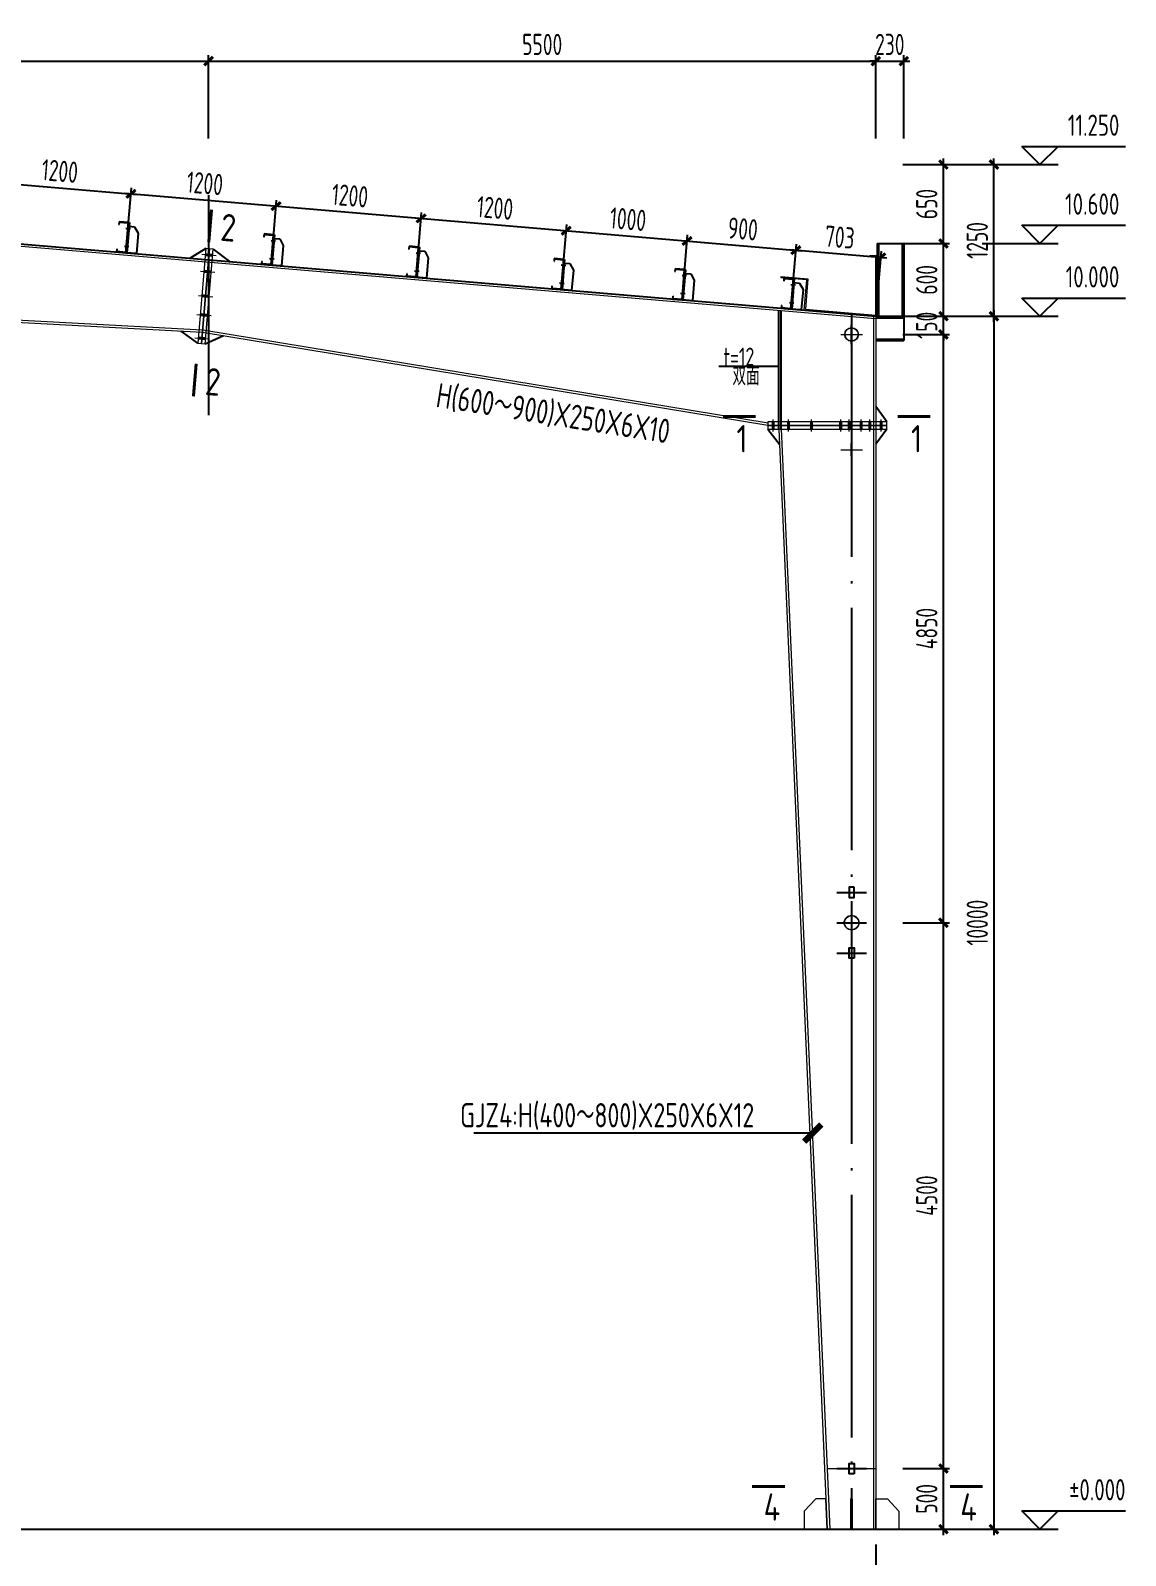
# Model space of a CAD drawing. Extents: x -3102990 to -851544, y -5293060 to -2540151.
# Drawn here: x -986322 to -968271, y -2659040 to -2633894 of the extents above; entities that cross this region are included whole.
import ezdxf
from ezdxf.enums import TextEntityAlignment as Align

# ---------------------------------------------------------------- set-up
doc = ezdxf.new("R2010")
doc.units = 0
doc.header["$LTSCALE"] = 1000
doc.header["$PDMODE"] = 1
doc.linetypes.add('DOTE', pattern=[2.4200000000000004, 2, -0.2, 0.02, -0.2])
doc.layers.get('0').update_dxf_attribs({"linetype": 'CONTINUOUS'})
doc.layers.get('Defpoints').update_dxf_attribs({"linetype": 'CONTINUOUS'})
for name, color, linetype in [('10', 7, 'CONTINUOUS'), ('AXIS', 253, 'DOTE'), ('BEAM_CON', 4, 'CONTINUOUS'), ('COLU', 7, 'CONTINUOUS'), ('DIM', 3, 'CONTINUOUS'), ('NUM', 7, 'CONTINUOUS'), ('REIN', 1, 'CONTINUOUS'), ('TEXT', 7, 'CONTINUOUS'), ('THIN', 7, 'CONTINUOUS'), ('柱子', 3, 'CONTINUOUS'), ('檩托', 151, 'CONTINUOUS')]:
    doc.layers.add(name, color=color, linetype=linetype)
doc.styles.add('SJQYTEXTSTYLE', font='GBXWXT.shx', dxfattribs={"bigfont": 'GBHZFS.shx'})
doc.styles.add('TSSD_Dimension', font='tssdeng.shx', dxfattribs={"width": 0.7, "bigfont": 'Hztxt.shx'})
doc.styles.add('TSSD_Label', font='tssdeng.shx', dxfattribs={"width": 0.75, "bigfont": 'hztxt.shx'})
doc.styles.add('TSSD_Norm', font='Tssdeng.shx', dxfattribs={"width": 0.75, "bigfont": 'hztxt.shx'})
doc.styles.add('TSSD_Rein', font='Tssdeng.shx', dxfattribs={"width": 0.75, "bigfont": 'hztxt.shx'})
doc.dimstyles.new('SJQY_30_100', dxfattribs={"dimtxt": 350, "dimasz": 100, "dimexe": 250, "dimexo": 250, "dimgap": 100, "dimtad": 1, "dimdec": 0, "dimlfac": 0.3, "dimzin": 0, "dimdsep": 46, "dimtxsty": 'SJQYTEXTSTYLE', "dimblk": 'ARCHTICK', "dimcen": 0, "dimclrd": 256, "dimclre": 256, "dimclrt": 256, "dimadec": 0, "dimazin": 0, "dimtfac": 1, "dimtdec": 0, "dimtix": 1, "dimtmove": 2, "dimatfit": 1, "dimldrblk": 'ARCHTICK', "dimfxl": 1, "dimtvp": 1, "dimtolj": 1, "dimtzin": 0, "dimlwd": -1, "dimlwe": -1, "dimarcsym": 0})
doc.dimstyles.new('TSSD_50_100', dxfattribs={"dimtxt": 350, "dimasz": 100, "dimexe": 100, "dimexo": 250, "dimgap": 100, "dimtad": 1, "dimdec": 0, "dimlfac": 0.5, "dimzin": 0, "dimdsep": 46, "dimtxsty": 'TSSD_Dimension', "dimblk": 'ARCHTICK', "dimcen": 0, "dimdle": 100, "dimclrt": 7, "dimadec": 0, "dimazin": 0, "dimtfac": 1, "dimtdec": 0, "dimtix": 1, "dimtmove": 2, "dimatfit": 3, "dimfxl": 1, "dimtolj": 1, "dimtzin": 0, "dimarcsym": 0})

# ---------------------------------------------------------------- blocks, each defined once
blk = doc.blocks.new('_ArchTick')
at = {"color": 0, "const_width": 0.5}
blk.add_lwpolyline([(-0.7071067811866669, -0.7071067811866669), (0.7071067811866669, 0.7071067811866669)], dxfattribs=at)
blk = doc.blocks.new('*D776')
at = {"layer": 'Defpoints', "color": 0, "ltscale": 1.5}
for p in [(-1031386.407320122, -2658605.712315372), (-972386.407320122, -2658605.712315371), (-972386.407320122, -2660576.487612515)]:
    blk.add_point(p, dxfattribs=at)
at = {"layer": 'DIM', "color": 0, "lineweight": -2, "ltscale": 1.5}
for p, q in [((-1031386.407320122, -2658855.712315372), (-1031386.407320122, -2660676.487612515)), ((-972386.407320122, -2658855.712315371), (-972386.407320122, -2660676.487612515)), ((-1031486.407320122, -2660576.487612515), (-972286.407320122, -2660576.487612515))]:
    blk.add_line(p, q, dxfattribs=at)
at = {"layer": 'DIM', "color": 0, "lineweight": -2, "ltscale": 1.5, "xscale": 100, "yscale": 100, "zscale": 100, "rotation": 180}
blk.add_blockref('_ArchTick', (-1031386.407320122, -2660576.487612515), dxfattribs=at)
at = {"layer": 'DIM', "color": 0, "lineweight": -2, "ltscale": 1.5, "xscale": 100, "yscale": 100, "zscale": 100}
blk.add_blockref('_ArchTick', (-972386.407320122, -2660576.487612515), dxfattribs=at)
at = {"layer": 'DIM', "color": 7, "ltscale": 1.5, "insert": (-1001886.407320122, -2660301.487612515), "char_height": 350, "attachment_point": 5, "style": 'TSSD_Dimension'}
blk.add_mtext('\\A1;29500', dxfattribs=at)
blk = doc.blocks.new('*D800')
at = {"layer": 'Defpoints', "color": 0, "ltscale": 1.5}
for p in [(-972193.9880869726, -2657605.711132056), (-971272.1416836819, -2657605.711132056), (-972193.9880869726, -2658605.712315371)]:
    blk.add_point(p, dxfattribs=at)
at = {"layer": 'DIM', "color": 0, "lineweight": -2, "ltscale": 1.5}
for p, q in [((-971943.9880869726, -2657605.711132056), (-971172.1416836819, -2657605.711132056)), ((-971272.1416836819, -2658705.712315371), (-971272.1416836819, -2657505.711132056)), ((-971943.9880869726, -2658605.712315371), (-971172.1416836819, -2658605.712315371))]:
    blk.add_line(p, q, dxfattribs=at)
at = {"layer": 'DIM', "color": 0, "lineweight": -2, "ltscale": 1.5, "xscale": 100, "yscale": 100, "zscale": 100}
for p, rotation in [((-971272.1416836819, -2657605.711132056), 90), ((-971272.1416836819, -2658605.712315371), 270)]:
    blk.add_blockref('_ArchTick', p, dxfattribs=dict(at, rotation=rotation))
at = {"layer": 'DIM', "color": 7, "ltscale": 1.5, "insert": (-971547.1416836814, -2658105.711723713), "char_height": 350, "attachment_point": 5, "rotation": 90, "style": 'TSSD_Dimension'}
blk.add_mtext('\\A1;500', dxfattribs=at)
blk = doc.blocks.new('*D801')
at = {"layer": 'Defpoints', "color": 0, "ltscale": 1.5}
for p in [(-971733.9880845959, -2638605.795857393), (-971733.9880845959, -2658605.712315371), (-970440.0089149671, -2658605.712315371)]:
    blk.add_point(p, dxfattribs=at)
at = {"layer": 'DIM', "color": 0, "lineweight": -2, "ltscale": 1.5}
for p, q in [((-970440.0089149671, -2638505.795857393), (-970440.0089149671, -2658705.712315371)), ((-971483.9880845959, -2638605.795857393), (-970340.0089149671, -2638605.795857393)), ((-971483.9880845959, -2658605.712315371), (-970340.0089149671, -2658605.712315371))]:
    blk.add_line(p, q, dxfattribs=at)
at = {"layer": 'DIM', "color": 0, "lineweight": -2, "ltscale": 1.5, "xscale": 100, "yscale": 100, "zscale": 100}
for p, rotation in [((-970440.0089149671, -2638605.795857393), 90), ((-970440.0089149671, -2658605.712315371), 270)]:
    blk.add_blockref('_ArchTick', p, dxfattribs=dict(at, rotation=rotation))
at = {"layer": 'DIM', "color": 7, "ltscale": 1.5, "insert": (-970715.0089149666, -2648605.754086382), "char_height": 350, "attachment_point": 5, "rotation": 90, "style": 'TSSD_Dimension'}
blk.add_mtext('\\A1;10000', dxfattribs=at)
blk = doc.blocks.new('A$C28752233')
at = {"layer": '檩托'}
for p, q in [((-151.4193893836346, 22.72065077070147), (-218.6906250243774, -78.09234981797636)), ((-59.53504422144033, 22.72065084520727), (-151.4193893836346, 22.72065077070147)), ((-59.53504426591098, 83.31289750477299), (-59.53504422144033, 22.72065084520727)), ((-46.05664426169824, 83.31289751455188), (-59.53504426591098, 83.31289750477299)), ((-59.53504422144033, 22.72065084520727), (-59.53504391090246, -416.6870925971307)), ((-46.05664426169824, 83.31289751455188), (111.1913557880325, 83.31289762351662)), ((-46.05664390651509, -416.6870925882831), (-46.05664426169824, 83.31289751455188)), ((-46.05664390651509, -416.6870925882831), (-46.05664426169824, 83.31289751455188)), ((-40.4406442559557, 77.69689751788974), (-40.44064390909625, -411.0710925851017)), ((105.5753557906719, 77.69689762126654), (-40.4406442559557, 77.69689751788974)), ((105.5753558196011, 38.38489762227982), (105.5753557906719, 77.69689762126654)), ((111.1913558212109, 38.38489762600511), (105.5753558196011, 38.38489762227982)), ((111.1913557880325, 83.31289762351662), (111.1913558212109, 38.38489762600511)), ((-218.6906250243774, -78.09234981797636), (-218.6906247877632, -416.6870927182026)), ((-86.64684145030333, -17.77510250872001), (-11.9897228529444, -17.77510245610029)), ((-218.6906247877632, -416.6870927182026), (-46.05664390651509, -416.6870925882831)), ((-86.64684124349151, -315.5990926218219), (-11.98972264642362, -315.5990925696678)), ((111.1913561429828, -416.6870924793184), (-46.05664390651509, -416.6870925882831)), ((-40.44064390909625, -411.0710925851017), (105.5753561372403, -411.0710924826562)), ((105.5753561082529, -371.7590924846008), (111.1913561098627, -371.7590924808756)), ((105.5753561372403, -411.0710924826562), (105.5753561082529, -371.7590924846008)), ((111.1913561098627, -371.7590924808756), (111.1913561429828, -416.6870924793184))]:
    blk.add_line(p, q, dxfattribs=at)
at = {"layer": '檩托', "const_width": 19.99999999938275, "elevation": 792.9999999755224}
blk.add_lwpolyline([(-59.53504419163801, -17.77510248916224), (-40.44064418581547, -17.77510247565806)], dxfattribs=at)
at = {"layer": '檩托', "const_width": 19.99999999938275}
blk.add_lwpolyline([(-59.5350439849426, -315.5990926031955), (-40.44064397941111, -315.5990925906226)], dxfattribs=at)
blk = doc.blocks.new('*D808')
at = {"layer": 'Defpoints', "color": 0, "ltscale": 1.5}
for p in [(-984665.5479488858, -2636587.081142559), (-987139.2684070833, -2637355.469850372), (-984747.8404988822, -2637558.133232423)]:
    blk.add_point(p, dxfattribs=at)
at = {"layer": 'DIM', "color": 0, "lineweight": -2, "ltscale": 1.5}
for p, q in [((-987156.6186875749, -2636375.973452819), (-984565.9051183963, -2636595.525450228)), ((-987118.1576379098, -2637106.362774148), (-987048.5315494158, -2636284.774929998)), ((-984726.7297297087, -2637309.026156199), (-984657.1036412164, -2636487.438312069))]:
    blk.add_line(p, q, dxfattribs=at)
at = {"layer": 'DIM', "color": 0, "lineweight": -2, "ltscale": 1.5, "xscale": 100, "yscale": 100, "zscale": 100}
for p, rotation in [((-987056.9758570852, -2636384.417760488), 175.1559996244528), ((-984665.5479488858, -2636587.081142559), 355.1559996244528)]:
    blk.add_blockref('_ArchTick', p, dxfattribs=dict(at, rotation=rotation))
at = {"layer": 'DIM', "color": 7, "ltscale": 1.5, "insert": (-985838.0400568945, -2636211.731667676), "char_height": 350, "attachment_point": 5, "rotation": 355.15599962445276, "style": 'TSSD_Dimension'}
blk.add_mtext('\\A1;1200', dxfattribs=at)
blk = doc.blocks.new('*D809')
at = {"layer": 'Defpoints', "color": 0, "ltscale": 1.5}
for p in [(-982274.120003768, -2636789.744527738), (-984747.8404988822, -2637558.133232423), (-982356.4125537644, -2637760.796617602)]:
    blk.add_point(p, dxfattribs=at)
at = {"layer": 'DIM', "color": 0, "lineweight": -2, "ltscale": 1.5}
for p, q in [((-984726.7297297087, -2637309.026156199), (-984657.1036412147, -2636487.438312049)), ((-984765.1907793737, -2636578.63683487), (-982174.4771732783, -2636798.188835408)), ((-982335.3017845908, -2637511.689541378), (-982265.6756960985, -2636690.101697248))]:
    blk.add_line(p, q, dxfattribs=at)
at = {"layer": 'DIM', "color": 0, "lineweight": -2, "ltscale": 1.5, "xscale": 100, "yscale": 100, "zscale": 100}
for p, rotation in [((-984665.5479488841, -2636587.081142539), 175.1559996244528), ((-982274.120003768, -2636789.744527738), 355.1559996244528)]:
    blk.add_blockref('_ArchTick', p, dxfattribs=dict(at, rotation=rotation))
at = {"layer": 'DIM', "color": 7, "ltscale": 1.5, "insert": (-983446.6121302352, -2636414.395051292), "char_height": 350, "attachment_point": 5, "rotation": 355.15599962445276, "style": 'TSSD_Dimension'}
blk.add_mtext('\\A1;1200', dxfattribs=at)
blk = doc.blocks.new('*D810')
at = {"layer": 'Defpoints', "color": 0, "ltscale": 1.5}
for p in [(-979882.692061547, -2636992.407912672), (-982356.4125537644, -2637760.796617602), (-979964.9846115434, -2637963.460002535)]:
    blk.add_point(p, dxfattribs=at)
at = {"layer": 'DIM', "color": 0, "lineweight": -2, "ltscale": 1.5}
for p, q in [((-982373.7628342559, -2636781.300220049), (-979783.0492310573, -2637000.852220341)), ((-982335.3017845908, -2637511.689541378), (-982265.6756960968, -2636690.101697228)), ((-979943.8738423698, -2637714.352926312), (-979874.2477538775, -2636892.765082182))]:
    blk.add_line(p, q, dxfattribs=at)
at = {"layer": 'DIM', "color": 0, "lineweight": -2, "ltscale": 1.5, "xscale": 100, "yscale": 100, "zscale": 100}
for p, rotation in [((-982274.1200037663, -2636789.744527718), 175.1559996244528), ((-979882.692061547, -2636992.407912672), 355.1559996244528)]:
    blk.add_blockref('_ArchTick', p, dxfattribs=dict(at, rotation=rotation))
at = {"layer": 'DIM', "color": 7, "ltscale": 1.5, "insert": (-981055.1841865658, -2636617.058436348), "char_height": 350, "attachment_point": 5, "rotation": 355.15599962445276, "style": 'TSSD_Dimension'}
blk.add_mtext('\\A1;1200', dxfattribs=at)
blk = doc.blocks.new('*D811')
at = {"layer": 'Defpoints', "color": 0, "ltscale": 1.5}
for p in [(-977491.2641533454, -2637195.071294718), (-979964.9846115429, -2637963.460002532), (-977573.5567033419, -2638166.123384583)]:
    blk.add_point(p, dxfattribs=at)
at = {"layer": 'DIM', "color": 0, "lineweight": -2, "ltscale": 1.5}
for p, q in [((-979982.3348920343, -2636983.963604979), (-977391.6213228557, -2637203.515602388)), ((-979943.8738423693, -2637714.352926308), (-979874.2477538753, -2636892.765082159)), ((-977552.4459341683, -2637917.016308359), (-977482.819845676, -2637095.428464229))]:
    blk.add_line(p, q, dxfattribs=at)
at = {"layer": 'DIM', "color": 0, "lineweight": -2, "ltscale": 1.5, "xscale": 100, "yscale": 100, "zscale": 100}
for p, rotation in [((-979882.6920615447, -2636992.407912648), 175.1559996244528), ((-977491.2641533454, -2637195.071294718), 355.1559996244528)]:
    blk.add_blockref('_ArchTick', p, dxfattribs=dict(at, rotation=rotation))
at = {"layer": 'DIM', "color": 7, "ltscale": 1.5, "insert": (-978663.7562613542, -2636819.721819837), "char_height": 350, "attachment_point": 5, "rotation": 355.15599962445276, "style": 'TSSD_Dimension'}
blk.add_mtext('\\A1;1200', dxfattribs=at)
blk = doc.blocks.new('*D812')
at = {"layer": 'Defpoints', "color": 0, "ltscale": 1.5}
for p in [(-983386.4073201222, -2634398.650679577), (-1001886.407320122, -2635925.712315371), (-983386.4073201222, -2635925.712315371)]:
    blk.add_point(p, dxfattribs=at)
at = {"layer": 'DIM', "color": 0, "lineweight": -2, "ltscale": 1.5}
for p, q in [((-1001986.407320122, -2634398.650679577), (-983286.4073201222, -2634398.650679577)), ((-1001886.407320122, -2635675.712315371), (-1001886.407320122, -2634298.650679577)), ((-983386.4073201222, -2635675.712315371), (-983386.4073201222, -2634298.650679577))]:
    blk.add_line(p, q, dxfattribs=at)
at = {"layer": 'DIM', "color": 0, "lineweight": -2, "ltscale": 1.5, "xscale": 100, "yscale": 100, "zscale": 100, "rotation": 180}
blk.add_blockref('_ArchTick', (-1001886.407320122, -2634398.650679577), dxfattribs=at)
at = {"layer": 'DIM', "color": 0, "lineweight": -2, "ltscale": 1.5, "xscale": 100, "yscale": 100, "zscale": 100}
blk.add_blockref('_ArchTick', (-983386.4073201222, -2634398.650679577), dxfattribs=at)
at = {"layer": 'DIM', "color": 7, "ltscale": 1.5, "insert": (-992636.4073201222, -2634123.650679577), "char_height": 350, "attachment_point": 5, "style": 'TSSD_Dimension'}
blk.add_mtext('\\A1;9250', dxfattribs=at)
blk = doc.blocks.new('*D813')
at = {"layer": 'Defpoints', "color": 0, "ltscale": 1.5}
for p in [(-972386.4073172631, -2634398.650679577), (-983386.4073201222, -2635925.712315371), (-972386.4073172631, -2635925.712315371)]:
    blk.add_point(p, dxfattribs=at)
at = {"layer": 'DIM', "color": 0, "lineweight": -2, "ltscale": 1.5}
for p, q in [((-983486.4073201222, -2634398.650679577), (-972286.4073172631, -2634398.650679577)), ((-983386.4073201222, -2635675.712315371), (-983386.4073201222, -2634298.650679577)), ((-972386.4073172631, -2635675.712315371), (-972386.4073172631, -2634298.650679577))]:
    blk.add_line(p, q, dxfattribs=at)
at = {"layer": 'DIM', "color": 0, "lineweight": -2, "ltscale": 1.5, "xscale": 100, "yscale": 100, "zscale": 100, "rotation": 180}
blk.add_blockref('_ArchTick', (-983386.4073201222, -2634398.650679577), dxfattribs=at)
at = {"layer": 'DIM', "color": 0, "lineweight": -2, "ltscale": 1.5, "xscale": 100, "yscale": 100, "zscale": 100}
blk.add_blockref('_ArchTick', (-972386.4073172631, -2634398.650679577), dxfattribs=at)
at = {"layer": 'DIM', "color": 7, "ltscale": 1.5, "insert": (-977886.4073186927, -2634123.650679577), "char_height": 350, "attachment_point": 5, "style": 'TSSD_Dimension'}
blk.add_mtext('\\A1;5500', dxfattribs=at)
blk = doc.blocks.new('*D814')
at = {"layer": 'Defpoints', "color": 0, "ltscale": 1.5}
for p in [(-971926.4073172626, -2634398.650679577), (-972386.4073172631, -2635925.712315371), (-971926.4073172626, -2635925.712315371)]:
    blk.add_point(p, dxfattribs=at)
at = {"layer": 'DIM', "color": 0, "lineweight": -2, "ltscale": 1.5}
for p, q in [((-972386.4073172631, -2634398.650679577), (-972486.4073172631, -2634398.650679577)), ((-972386.4073172631, -2635675.712315371), (-972386.4073172631, -2634298.650679577)), ((-972386.4073172631, -2634398.650679577), (-971926.4073172626, -2634398.650679577)), ((-971926.4073172626, -2635675.712315371), (-971926.4073172626, -2634298.650679577)), ((-971926.4073172626, -2634398.650679577), (-971826.4073172626, -2634398.650679577))]:
    blk.add_line(p, q, dxfattribs=at)
at = {"layer": 'DIM', "color": 0, "lineweight": -2, "ltscale": 1.5, "xscale": 100, "yscale": 100, "zscale": 100}
blk.add_blockref('_ArchTick', (-972386.4073172631, -2634398.650679577), dxfattribs=at)
at = {"layer": 'DIM', "color": 0, "lineweight": -2, "ltscale": 1.5, "xscale": 100, "yscale": 100, "zscale": 100, "rotation": 180}
blk.add_blockref('_ArchTick', (-971926.4073172626, -2634398.650679577), dxfattribs=at)
at = {"layer": 'DIM', "color": 7, "ltscale": 1.5, "insert": (-972156.4073172628, -2634123.650679577), "char_height": 350, "attachment_point": 5, "style": 'TSSD_Dimension'}
blk.add_mtext('\\A1;230', dxfattribs=at)
blk = doc.blocks.new('*D815')
at = {"layer": 'Defpoints', "color": 0, "ltscale": 1.5}
for p in [(-975498.4075435589, -2637363.957448085), (-977573.563759976, -2638166.206934328), (-975580.7071738647, -2638335.093085694)]:
    blk.add_point(p, dxfattribs=at)
at = {"layer": 'DIM', "color": 0, "lineweight": -2, "ltscale": 1.5}
for p, q in [((-977590.9069601599, -2637186.626989051), (-975398.7647130692, -2637372.401755753)), ((-977552.4529908043, -2637917.099858104), (-977482.8198220015, -2637095.42846623)), ((-975559.5964046932, -2638085.98600947), (-975489.9632358903, -2637264.314617595))]:
    blk.add_line(p, q, dxfattribs=at)
at = {"layer": 'DIM', "color": 0, "lineweight": -2, "ltscale": 1.5, "xscale": 100, "yscale": 100, "zscale": 100}
for p, rotation in [((-977491.2641296701, -2637195.071296719), 175.1559996249161), ((-975498.4075435589, -2637363.957448085), 355.1559996249162)]:
    blk.add_blockref('_ArchTick', p, dxfattribs=dict(at, rotation=rotation))
at = {"layer": 'DIM', "color": 7, "ltscale": 1.5, "insert": (-976471.6139905257, -2637005.496588556), "char_height": 350, "attachment_point": 5, "rotation": 355.15599962491615, "style": 'TSSD_Dimension'}
blk.add_mtext('\\A1;1000', dxfattribs=at)
blk = doc.blocks.new('*D816')
at = {"layer": 'Defpoints', "color": 0, "ltscale": 1.5}
for p in [(-973704.8365947367, -2637515.954986124), (-975580.7071738648, -2638335.093085694), (-973787.1362250502, -2638487.090623729)]:
    blk.add_point(p, dxfattribs=at)
at = {"layer": 'DIM', "color": 0, "lineweight": -2, "ltscale": 1.5}
for p, q in [((-975559.5964046912, -2638085.98600947), (-975489.9632358806, -2637264.314617584)), ((-975598.0503740397, -2637355.513140405), (-973605.1937642471, -2637524.399293793)), ((-973766.0254558766, -2638237.983547505), (-973696.3922870673, -2637416.312155634))]:
    blk.add_line(p, q, dxfattribs=at)
at = {"layer": 'DIM', "color": 0, "lineweight": -2, "ltscale": 1.5, "xscale": 100, "yscale": 100, "zscale": 100}
for p, rotation in [((-975498.40754355, -2637363.957448074), 175.1559996244528), ((-973704.8365947367, -2637515.954986124), 355.1559996244528)]:
    blk.add_blockref('_ArchTick', p, dxfattribs=dict(at, rotation=rotation))
at = {"layer": 'DIM', "color": 7, "ltscale": 1.5, "insert": (-974578.4002230525, -2637165.938433253), "char_height": 350, "attachment_point": 5, "rotation": 355.15599962445276, "style": 'TSSD_Dimension'}
blk.add_mtext('\\A1;900', dxfattribs=at)
blk = doc.blocks.new('*D817')
at = {"layer": 'Defpoints', "color": 0, "ltscale": 1.5}
for p in [(-972304.1148375026, -2637634.66021979), (-973787.1362250502, -2638487.090623729), (-972386.4144678158, -2638605.795857393)]:
    blk.add_point(p, dxfattribs=at)
at = {"layer": 'DIM', "color": 0, "lineweight": -2, "ltscale": 1.5}
for p, q in [((-973804.4794252256, -2637507.510678445), (-972204.4720070129, -2637643.10452746)), ((-973766.0254558766, -2638237.983547505), (-973696.3922870664, -2637416.312155626)), ((-972365.3036986423, -2638356.688781169), (-972295.6705298331, -2637535.017389301))]:
    blk.add_line(p, q, dxfattribs=at)
at = {"layer": 'DIM', "color": 0, "lineweight": -2, "ltscale": 1.5, "xscale": 100, "yscale": 100, "zscale": 100}
for p, rotation in [((-973704.836594736, -2637515.954986115), 175.1559996244528), ((-972304.1148375026, -2637634.66021979), 355.1559996244528)]:
    blk.add_blockref('_ArchTick', p, dxfattribs=dict(at, rotation=rotation))
at = {"layer": 'DIM', "color": 7, "ltscale": 1.5, "insert": (-972981.2538700283, -2637301.289819106), "char_height": 350, "attachment_point": 5, "rotation": 355.15599962445276, "style": 'TSSD_Dimension'}
blk.add_mtext('\\A1;703', dxfattribs=at)
blk = doc.blocks.new('*D818')
at = {"layer": 'Defpoints', "color": 0, "ltscale": 1.5}
for p in [(-972193.9880869726, -2648605.712315371), (-971272.1416836821, -2648605.712315371), (-972193.9880869726, -2657605.711132056)]:
    blk.add_point(p, dxfattribs=at)
at = {"layer": 'DIM', "color": 0, "lineweight": -2, "ltscale": 1.5}
for p, q in [((-971943.9880869726, -2648605.712315371), (-971172.1416836821, -2648605.712315371)), ((-971272.1416836821, -2657705.711132056), (-971272.1416836821, -2648505.712315371)), ((-971943.9880869726, -2657605.711132056), (-971172.1416836821, -2657605.711132056))]:
    blk.add_line(p, q, dxfattribs=at)
at = {"layer": 'DIM', "color": 0, "lineweight": -2, "ltscale": 1.5, "xscale": 100, "yscale": 100, "zscale": 100}
for p, rotation in [((-971272.1416836821, -2648605.712315371), 90), ((-971272.1416836821, -2657605.711132056), 270)]:
    blk.add_blockref('_ArchTick', p, dxfattribs=dict(at, rotation=rotation))
at = {"layer": 'DIM', "color": 7, "ltscale": 1.5, "insert": (-971547.1416836816, -2653105.711723713), "char_height": 350, "attachment_point": 5, "rotation": 90, "style": 'TSSD_Dimension'}
blk.add_mtext('\\A1;4500', dxfattribs=at)
blk = doc.blocks.new('*D819')
at = {"layer": 'Defpoints', "color": 0, "ltscale": 1.5}
for p in [(-972193.9880869726, -2638905.712309662), (-971272.1416836821, -2638905.712309662), (-972193.9880869726, -2648605.712315371)]:
    blk.add_point(p, dxfattribs=at)
at = {"layer": 'DIM', "color": 0, "lineweight": -2, "ltscale": 1.5}
for p, q in [((-971943.9880869726, -2638905.712309662), (-971172.1416836821, -2638905.712309662)), ((-971272.1416836821, -2648705.712315371), (-971272.1416836821, -2638805.712309662)), ((-971943.9880869726, -2648605.712315371), (-971172.1416836821, -2648605.712315371))]:
    blk.add_line(p, q, dxfattribs=at)
at = {"layer": 'DIM', "color": 0, "lineweight": -2, "ltscale": 1.5, "xscale": 100, "yscale": 100, "zscale": 100}
for p, rotation in [((-971272.1416836821, -2638905.712309662), 90), ((-971272.1416836821, -2648605.712315371), 270)]:
    blk.add_blockref('_ArchTick', p, dxfattribs=dict(at, rotation=rotation))
at = {"layer": 'DIM', "color": 7, "ltscale": 1.5, "insert": (-971547.1416836816, -2643755.712312517), "char_height": 350, "attachment_point": 5, "rotation": 90, "style": 'TSSD_Dimension'}
blk.add_mtext('\\A1;4850', dxfattribs=at)
blk = doc.blocks.new('*D820')
at = {"layer": 'Defpoints', "color": 0, "ltscale": 1.5}
for p in [(-972193.9880869726, -2638605.795857393), (-971272.1416836821, -2638605.795857393), (-972193.9880869726, -2638905.712309662)]:
    blk.add_point(p, dxfattribs=at)
at = {"layer": 'DIM', "color": 0, "lineweight": -2, "ltscale": 1.5}
for p, q in [((-971272.1416836821, -2638605.795857393), (-971272.1416836821, -2638505.795857393)), ((-971943.9880869726, -2638605.795857393), (-971172.1416836821, -2638605.795857393)), ((-971272.1416836821, -2638905.712309662), (-971272.1416836821, -2638605.795857393)), ((-971943.9880869726, -2638905.712309662), (-971172.1416836821, -2638905.712309662)), ((-971272.1416836821, -2638905.712309662), (-971272.1416836821, -2639005.712309662))]:
    blk.add_line(p, q, dxfattribs=at)
at = {"layer": 'DIM', "color": 0, "lineweight": -2, "ltscale": 1.5, "xscale": 100, "yscale": 100, "zscale": 100}
for p, rotation in [((-971272.1416836821, -2638605.795857393), 270), ((-971272.1416836821, -2638905.712309662), 90)]:
    blk.add_blockref('_ArchTick', p, dxfattribs=dict(at, rotation=rotation))
at = {"layer": 'DIM', "color": 7, "ltscale": 1.5, "insert": (-971547.1416836816, -2638755.754083527), "char_height": 350, "attachment_point": 5, "rotation": 90, "style": 'TSSD_Dimension'}
blk.add_mtext('\\A1;150', dxfattribs=at)
blk = doc.blocks.new('*D821')
at = {"layer": 'Defpoints', "color": 0, "ltscale": 1.5}
for p in [(-972193.9880869726, -2637405.712309661), (-971272.1416836821, -2637405.712309661), (-972193.9880869726, -2638605.795857393)]:
    blk.add_point(p, dxfattribs=at)
at = {"layer": 'DIM', "color": 0, "lineweight": -2, "ltscale": 1.5}
for p, q in [((-971943.9880869726, -2637405.712309661), (-971172.1416836821, -2637405.712309661)), ((-971272.1416836821, -2638705.795857393), (-971272.1416836821, -2637305.712309661)), ((-971943.9880869726, -2638605.795857393), (-971172.1416836821, -2638605.795857393))]:
    blk.add_line(p, q, dxfattribs=at)
at = {"layer": 'DIM', "color": 0, "lineweight": -2, "ltscale": 1.5, "xscale": 100, "yscale": 100, "zscale": 100}
for p, rotation in [((-971272.1416836821, -2637405.712309661), 90), ((-971272.1416836821, -2638605.795857393), 270)]:
    blk.add_blockref('_ArchTick', p, dxfattribs=dict(at, rotation=rotation))
at = {"layer": 'DIM', "color": 7, "ltscale": 1.5, "insert": (-971547.1416836816, -2638005.754083527), "char_height": 350, "attachment_point": 5, "rotation": 90, "style": 'TSSD_Dimension'}
blk.add_mtext('\\A1;600', dxfattribs=at)
blk = doc.blocks.new('*D822')
at = {"layer": 'Defpoints', "color": 0, "ltscale": 1.5}
for p in [(-972193.9880869726, -2636105.712315371), (-971272.1416836821, -2636105.712315371), (-972193.9880869726, -2637405.712309661)]:
    blk.add_point(p, dxfattribs=at)
at = {"layer": 'DIM', "color": 0, "lineweight": -2, "ltscale": 1.5}
for p, q in [((-971272.1416836821, -2637505.712309661), (-971272.1416836821, -2636005.712315371)), ((-971943.9880869726, -2636105.712315371), (-971172.1416836821, -2636105.712315371)), ((-971943.9880869726, -2637405.712309661), (-971172.1416836821, -2637405.712309661))]:
    blk.add_line(p, q, dxfattribs=at)
at = {"layer": 'DIM', "color": 0, "lineweight": -2, "ltscale": 1.5, "xscale": 100, "yscale": 100, "zscale": 100}
for p, rotation in [((-971272.1416836821, -2636105.712315371), 90), ((-971272.1416836821, -2637405.712309661), 270)]:
    blk.add_blockref('_ArchTick', p, dxfattribs=dict(at, rotation=rotation))
at = {"layer": 'DIM', "color": 7, "ltscale": 1.5, "insert": (-971547.1416836816, -2636755.712312516), "char_height": 350, "attachment_point": 5, "rotation": 90, "style": 'TSSD_Dimension'}
blk.add_mtext('\\A1;650', dxfattribs=at)
blk = doc.blocks.new('*D823')
at = {"layer": 'Defpoints', "color": 0, "ltscale": 1.5}
for p in [(-971733.9880845959, -2636105.712315371), (-970440.0089149673, -2636105.712315371), (-971733.9880845959, -2638605.795857393)]:
    blk.add_point(p, dxfattribs=at)
at = {"layer": 'DIM', "color": 0, "lineweight": -2, "ltscale": 1.5}
for p, q in [((-970440.0089149673, -2638705.795857393), (-970440.0089149673, -2636005.712315371)), ((-971483.9880845959, -2636105.712315371), (-970340.0089149673, -2636105.712315371)), ((-971483.9880845959, -2638605.795857393), (-970340.0089149673, -2638605.795857393))]:
    blk.add_line(p, q, dxfattribs=at)
at = {"layer": 'DIM', "color": 0, "lineweight": -2, "ltscale": 1.5, "xscale": 100, "yscale": 100, "zscale": 100}
for p, rotation in [((-970440.0089149673, -2636105.712315371), 90), ((-970440.0089149673, -2638605.795857393), 270)]:
    blk.add_blockref('_ArchTick', p, dxfattribs=dict(at, rotation=rotation))
at = {"layer": 'DIM', "color": 7, "ltscale": 1.5, "insert": (-970715.0089149668, -2637355.754086382), "char_height": 350, "attachment_point": 5, "rotation": 90, "style": 'TSSD_Dimension'}
blk.add_mtext('\\A1;1250', dxfattribs=at)

msp = doc.modelspace()

# ---------------------------------------------------------------- linework, layer by layer
at = {"ltscale": 1.5}
msp.add_line((-1001886.407320122, -2636105.712315371), (-972386.4073201222, -2638605.712315371), dxfattribs=at)
at = {"color": 4, "lineweight": 5, "ltscale": 1.5, "elevation": -2.000000000130967}
for points in [[(-972672.4091693033, -2638905.712309662, -1), (-972900.4091693033, -2638905.712309662, -1)], [(-972678.4091693033, -2638905.712309662, -1), (-972894.4091693033, -2638905.712309662, -1)]]:
    msp.add_lwpolyline(points, format="xyb", close=True, dxfattribs=at)
msp.add_lwpolyline([(-972776.4091693035, -2638745.712309662), (-972796.4091693035, -2638745.712309662), (-972796.4091693035, -2639065.712309662), (-972776.4091693035, -2639065.712309662)], close=True, dxfattribs=at)
at = {"color": 4, "lineweight": 5, "ltscale": 1.5}
for points in [[(-972776.4091693033, -2640705.712309671), (-972796.4091693033, -2640705.712309671), (-972796.4091693033, -2640905.712309671), (-972776.4091693033, -2640905.712309671)], [(-972777.9091693033, -2648435.712312182), (-972794.9091693033, -2648435.712312182), (-972794.9091693033, -2648775.712312182), (-972777.9091693033, -2648775.712312182)]]:
    msp.add_lwpolyline(points, close=True, dxfattribs=at)
for points in [[(-972664.0091693033, -2648605.712312182, -1), (-972908.8091693032, -2648605.712312182, -1)], [(-972669.1091693034, -2648605.712312182, -1), (-972903.7091693031, -2648605.712312182, -1)]]:
    msp.add_lwpolyline(points, format="xyb", close=True, dxfattribs=at)
at = {"layer": '10', "color": 6}
for points, const_width in [([(-983337.5175194326, -2636847.369817242), (-983383.1167808431, -2637385.441101886)], 49.99999999999999), ([(-983590.4782441384, -2639389.568452651), (-983636.077505549, -2639927.639737295)], 49.99999999999999), ([(-974364.9832678046, -2640259.392123498), (-974904.9832678046, -2640259.392123498)], 50), ([(-971487.9622346405, -2640259.392123498), (-972027.9622346405, -2640259.392123498)], 50)]:
    msp.add_lwpolyline(points, dxfattribs=dict(at, const_width=const_width))
at = {"layer": '10', "color": 6, "const_width": 50, "elevation": -972.1999999999927}
for points in [[(-973886.3957988846, -2657903.666991537), (-974426.3957988846, -2657903.666991537)], [(-971164.9379916328, -2657903.665808221), (-970624.9379916328, -2657903.665808221)]]:
    msp.add_lwpolyline(points, dxfattribs=at)
at = {"layer": 'AXIS', "ltscale": 2}
for p, q in [((-983386.4073201222, -2636606.5005793), (-983386.4073201225, -2640239.50491977)), ((-972786.4091693033, -2638571.813849772), (-972786.4091693033, -2658605.712315372))]:
    msp.add_line(p, q, dxfattribs=at)
at = {"layer": 'AXIS', "lineweight": 5, "ltscale": 0.5}
for p, q in [((-972965.9108657355, -2638905.712309662, -2.000000000130967), (-972606.9074728705, -2638905.712309662, -2.000000000130967)), ((-972965.9108657357, -2640805.712309671), (-972606.9074728708, -2640805.712309671))]:
    msp.add_line(p, q, dxfattribs=at)
at = {"layer": 'AXIS', "linetype": 'DOTE'}
for p, q in [((-973030.4091719231, -2648105.712315372), (-972542.4091719231, -2648105.712315372)), ((-973030.4091719235, -2648605.712315371), (-972542.4091719235, -2648605.712315371)), ((-973030.4091719231, -2649105.71231537), (-972542.4091719231, -2649105.71231537)), ((-973030.4091719231, -2657605.711132055), (-972542.4091719231, -2657605.711132055))]:
    msp.add_line(p, q, dxfattribs=at)
at = {"layer": 'AXIS', "lineweight": 5, "ltscale": 1.5}
msp.add_line((-973196.4073201225, -2657605.711132056), (-972376.4073201225, -2657605.711132056), dxfattribs=at)
at = {"layer": 'BEAM_CON', "lineweight": 5, "ltscale": 1.5}
for p, q in [((-973376.4073201197, -2658105.712315371), (-973566.4073201169, -2658308.494877454)), ((-972196.4073201253, -2658105.711132056), (-972006.407320128, -2658308.493694138))]:
    msp.add_line(p, q, dxfattribs=at)
for points in [[(-973946.8198323769, -2637971.681717883), (-973946.8198593883, -2637951.585107329), (-973506.5106762697, -2637991.06492716), (-973547.9795102144, -2638487.087293813), (-972386.407319641, -2638585.712309661), (-972386.4073196389, -2638585.712309661), (-972386.4073196389, -2637625.712309662), (-972486.4073196382, -2637625.712309662), (-972486.4073196382, -2637605.712309662), (-972366.4073196389, -2637605.712309662), (-972366.4073196389, -2638605.712309661), (-972386.4073196386, -2638605.712309661), (-973567.9735711382, -2638505.579582234), (-973525.7520327955, -2638007.365429786), (-973946.8198593883, -2637971.681715668)], [(-973566.4073201169, -2658308.494877454), (-973566.4073201169, -2658605.712315371), (-973186.4073201225, -2658605.712315371), (-973208.692508992, -2658105.712315371), (-973376.4073201197, -2658105.712315371)], [(-972006.407320128, -2658308.493694138), (-972006.407320128, -2658605.711132056), (-972386.4073201225, -2658605.711132056), (-972386.4073201225, -2658105.711132056), (-972196.4073201253, -2658105.711132056)]]:
    msp.add_lwpolyline(points, dxfattribs=at)
at = {"layer": 'BEAM_CON', "ltscale": 1.5}
for points in [[(-972743.9091544556, -2648020.712315372), (-972828.9091544556, -2648020.712315372), (-972828.9091544556, -2648190.712315372), (-972743.9091544556, -2648190.712315372)], [(-972743.9091544556, -2649190.71231537), (-972828.9091544556, -2649190.71231537), (-972828.9091544556, -2649020.71231537), (-972743.9091544556, -2649020.71231537)], [(-972743.9091544556, -2657690.711132055), (-972828.9091544556, -2657690.711132055), (-972828.9091544556, -2657520.711132055), (-972743.9091544556, -2657520.711132055)]]:
    msp.add_lwpolyline(points, close=True, dxfattribs=at)
at = {"layer": 'BEAM_CON', "lineweight": 5, "ltscale": 1.5}
msp.add_lwpolyline([(-972770.4091693035, -2658105.711132056), (-972802.409169303, -2658105.711132056), (-972802.409169303, -2658605.711132056), (-972770.4091693035, -2658605.711132056)], close=True, dxfattribs=at)
at = {"layer": 'COLU', "color": 4, "lineweight": 5}
for p, q in [((-1001889.78504319, -2636145.569447567), (-972389.7850431898, -2638645.569447567)), ((-1001886.407320122, -2636105.712315371), (-972386.4073201222, -2638605.712315371)), ((-983494.9777246595, -2637584.653956632), (-983261.0237984853, -2637604.480560545)), ((-983488.014300921, -2638872.471298967), (-1001886.407320122, -2637905.712315371)), ((-983485.9153630459, -2638832.526406179), (-1001884.308382247, -2637865.767422584)), ((-983518.3874698055, -2637860.888949342), (-983284.4335436313, -2637880.715553255)), ((-983552.5259667963, -2638263.723213815), (-983318.5720406221, -2638283.549817728)), ((-983578.9905550084, -2638576.005354705), (-983345.0366288342, -2638595.831958618)), ((-972426.4073201222, -2638602.322484863), (-972426.4073201225, -2658605.712315371)), ((-972386.4073201222, -2638605.712315371), (-972386.4073201225, -2658605.712315371)), ((-983611.4417492733, -2638958.929447013), (-983377.4878230991, -2638978.756050926)), ((-974166.4073201222, -2640405.712309671), (-983488.014300921, -2638872.471298967)), ((-974159.9152546881, -2640366.242662011), (-983481.5222354869, -2638833.001651307)), ((-974077.7815223038, -2640505.746209703), (-974077.7815223038, -2640305.678409639)), ((-973826.5516473157, -2640505.746209703), (-973826.5516473157, -2640305.678409639)), ((-973447.8509427402, -2640505.746209703), (-973447.8509427402, -2640305.678409639)), ((-972966.4073201222, -2640505.746209703), (-972966.4073201222, -2640305.678409639)), ((-972826.4073201222, -2640505.746209703), (-972826.4073201222, -2640305.678409639)), ((-972626.4073201222, -2640505.746209703), (-972626.4073201222, -2640305.678409639)), ((-972486.4073201222, -2640505.746209703), (-972486.4073201222, -2640305.678409639)), ((-972298.3824572405, -2640505.746209703), (-972298.3824572405, -2640305.678409639)), ((-973986.4073201222, -2640465.712309671), (-973186.4073201225, -2658605.712315371)), ((-973946.4461622008, -2640463.949965331), (-973146.446162201, -2658603.949971031))]:
    msp.add_line(p, q, dxfattribs=at)
at = {"layer": 'COLU', "color": 4, "ltscale": 1.5}
for p, q in [((-983430.9932646127, -2637489.085246058), (-983691.4885306694, -2637647.654585664)), ((-983311.4218680249, -2637499.218415261), (-983040.0171691964, -2637702.864023077)), ((-973986.4073201222, -2640465.712309671), (-973986.4073201222, -2638510.262474946)), ((-973946.4073201222, -2640465.712309671), (-973946.4073201222, -2638510.262474946)), ((-983563.1699815034, -2639048.7705053), (-983836.522542672, -2638854.158641268)), ((-983443.5985849155, -2639058.903674502), (-983142.61778814, -2638923.512265756)), ((-972206.4073201222, -2640345.712309671), (-972386.4073201222, -2640095.712309671)), ((-974166.4073201222, -2640465.712309671), (-973975.4033637969, -2640715.227019425)), ((-972206.4073201222, -2640465.712309671), (-972386.4073201222, -2640715.712309671))]:
    msp.add_line(p, q, dxfattribs=at)
at = {"layer": 'COLU', "color": 4, "lineweight": 5}
for points in [[(-983371.2075663188, -2637494.151830659), (-983430.9932646127, -2637489.085246058), (-983563.1699815034, -2639048.7705053), (-983503.3842832095, -2639053.837089901)], [(-983311.4218680249, -2637499.218415261), (-983371.2075663188, -2637494.15183066), (-983503.3842832095, -2639053.837089901), (-983443.5985849155, -2639058.903674502)], [(-974166.4073201222, -2640345.712309671), (-974166.4073201222, -2640405.712309671), (-972206.4073201222, -2640405.712309671), (-972206.4073201222, -2640345.712309671)], [(-974166.4073201222, -2640405.712309671), (-974166.4073201222, -2640465.712309671), (-972206.4073201222, -2640465.712309671), (-972206.4073201222, -2640405.712309671)]]:
    msp.add_lwpolyline(points, close=True, dxfattribs=at)
at = {"layer": 'NUM', "ltscale": 1.5}
msp.add_line((-973986.4073201222, -2639432.691076193), (-974972.1738193405, -2639432.691076193), dxfattribs=at)
at = {"layer": 'NUM'}
msp.add_line((-1033967.820031697, -2658605.712315371), (-970821.7331296718, -2658605.712315371), dxfattribs=at)
at = {"layer": 'REIN', "color": 4, "const_width": 50}
for points in [[(-983319.9619843333, -2637599.991787698), (-983439.5333809212, -2637589.858618496)], [(-983343.3717294794, -2637876.226780409), (-983462.9431260673, -2637866.093611206)], [(-983377.5102264702, -2638279.061044882), (-983497.0816230581, -2638268.927875679)], [(-983403.9748146823, -2638591.343185771), (-983523.5462112701, -2638581.210016569)], [(-983436.4260089472, -2638974.267278079), (-983555.9974055351, -2638964.134108877)], [(-974077.7815223038, -2640465.712309671), (-974077.7815223038, -2640345.712309671)], [(-973826.5516473157, -2640465.712309671), (-973826.5516473157, -2640345.712309671)], [(-973447.8509427402, -2640465.712309671), (-973447.8509427402, -2640345.712309671)], [(-972966.4073201222, -2640465.712309671), (-972966.4073201222, -2640345.712309671)], [(-972826.4073201222, -2640465.712309671), (-972826.4073201222, -2640345.712309671)], [(-972626.4073201222, -2640465.712309671), (-972626.4073201222, -2640345.712309671)], [(-972486.4073201222, -2640465.712309671), (-972486.4073201222, -2640345.712309671)], [(-972298.3824572405, -2640465.712309671), (-972298.3824572405, -2640345.712309671)]]:
    msp.add_lwpolyline(points, dxfattribs=at)
at = {"layer": 'TEXT', "color": 4, "lineweight": 5}
for p, q in [((-972386.4073172638, -2638585.712309661), (-972386.4073172617, -2638585.712309662)), ((-972386.4073172631, -2638605.712309661), (-972366.4073172617, -2638605.712309661))]:
    msp.add_line(p, q, dxfattribs=at)
at = {"layer": 'THIN'}
for p, q in [((-969681.7635154594, -2636105.712315371), (-969981.7635154594, -2635805.712315371)), ((-969981.7635154594, -2635805.712315371), (-969381.7635154594, -2635805.712315371)), ((-969681.7635154594, -2636105.712315371), (-969381.7635154594, -2635805.712315371)), ((-969381.7635154594, -2635805.712315371), (-968271.1865923824, -2635805.712315371)), ((-970634.3755829101, -2636105.712315371), (-969381.7635154594, -2636105.712315371)), ((-969681.7635154594, -2636105.712315371), (-969681.7635154594, -2636105.712315371)), ((-969681.7635154596, -2637405.712309661), (-969981.7635154596, -2637105.712309661)), ((-969981.7635154596, -2637105.712309661), (-969381.7635154596, -2637105.712309661)), ((-969681.7635154596, -2637405.712309661), (-969381.7635154596, -2637105.712309661)), ((-969381.7635154596, -2637105.712309661), (-968271.1865923826, -2637105.712309661)), ((-970634.3755829104, -2637405.712309661), (-969381.7635154596, -2637405.712309661)), ((-969681.7635154596, -2637405.712309661), (-969681.7635154596, -2637405.712309661)), ((-969681.7635154594, -2638605.795857393), (-969981.7635154594, -2638305.795857393)), ((-969981.7635154594, -2638305.795857393), (-969381.7635154594, -2638305.795857393)), ((-969681.7635154594, -2638605.795857393), (-969381.7635154594, -2638305.795857393)), ((-969381.7635154594, -2638305.795857393), (-968271.1865923824, -2638305.795857393)), ((-970634.3755829101, -2638605.795857393), (-969381.7635154594, -2638605.795857393)), ((-969681.7635154594, -2638605.795857393), (-969681.7635154594, -2638605.795857393)), ((-969681.7635154594, -2658605.712315371), (-969981.7635154594, -2658305.712315371)), ((-969981.7635154594, -2658305.712315371), (-969381.7635154594, -2658305.712315371)), ((-969681.7635154594, -2658605.712315371), (-969381.7635154594, -2658305.712315371)), ((-969381.7635154594, -2658305.712315371), (-968271.1865923824, -2658305.712315371)), ((-970634.3755829101, -2658605.712315371), (-969381.7635154594, -2658605.712315371)), ((-969681.7635154594, -2658605.712315371), (-969681.7635154594, -2658605.712315371))]:
    msp.add_line(p, q, dxfattribs=at)
at = {"layer": '柱子', "color": 4}
for p, q in [((-972366.4073172624, -2637405.712309661), (-972366.4073172617, -2638605.712309661)), ((-972366.4073172624, -2637405.712309661), (-971926.4073172626, -2637405.712309661, 3.428549121053948e-05)), ((-972342.4073172626, -2637405.712309661, 1.869800826170831e-06), (-972342.4073172617, -2638605.712309661)), ((-971950.4073172621, -2637405.712309661, 3.241505987716664e-05), (-971950.4073172619, -2638605.712309661)), ((-971926.4073172626, -2637405.712309661, 3.428549121053948e-05), (-971926.4073172619, -2638605.712309662)), ((-972386.4073172617, -2638605.712309662, -2), (-971926.4073172619, -2638605.712309662, -2)), ((-972386.4073172617, -2638629.712309662), (-971926.4073172619, -2638629.712309662)), ((-971926.4073172619, -2638605.712309661), (-971926.4073172619, -2639005.712309662)), ((-972386.4073172617, -2638981.712309662), (-971926.4073172619, -2638981.712309662)), ((-972386.4073172617, -2639005.712309662), (-971926.4073172619, -2639005.712309662))]:
    msp.add_line(p, q, dxfattribs=at)

# ---------------------------------------------------------------- block references
at = {"layer": 'COLU', "ltscale": 1.5, "xscale": -1, "rotation": 355.1584017119423}
for p in [(-984758.563851892, -2637139.045705307), (-982367.1359176158, -2637341.709089569), (-979975.7079883867, -2637544.372473402), (-977584.2800566342, -2637747.035857448), (-975591.4234689886, -2637915.922008937), (-973797.852518206, -2638067.919547146)]:
    msp.add_blockref('A$C28752233', p, dxfattribs=at)

# ---------------------------------------------------------------- texts
at = {"layer": '10', "color": 6, "style": 'TSSD_Rein', "width": 0.85}
for p in [(-983202.745590599, -2637358.76235489), (-983455.7063153049, -2639900.9609903)]:
    msp.add_text('2', height=449.9999999999999, rotation=355.1559996244513, dxfattribs=at).set_placement(p)
for s, p in [('1', (-974682.9436164487, -2640849.903080279)), ('1', (-971805.9225832846, -2640849.903080279)), ('4', (-974236.4559336975, -2658465.22172831, -972.1999999999927)), ('4', (-970995.3636802353, -2658465.220544995, -972.1999999999927))]:
    msp.add_text(s, height=450, dxfattribs=at).set_placement(p)
at = {"layer": 'TEXT', "ltscale": 1.5, "width": 0.75}
for s, height, style, p in [('t=12', 300, 'TSSD_Rein', (-974898.6931661281, -2639423.595424671)), ('双面', 300, 'TSSD_Rein', (-974751.2639168857, -2639745.432593053)), ('GJZ4:H(400～800)X250X6X12', 400, 'TSSD_Norm', (-979239.1576051323, -2651980.345203944))]:
    msp.add_text(s, height=height, dxfattribs=dict(at, style=style)).set_placement(p)
at = {"layer": 'TEXT', "ltscale": 1.5, "style": 'TSSD_Norm', "width": 0.75}
msp.add_text('H(600～900)X250X6X10', height=400, rotation=351.0000000010505, dxfattribs=at).set_placement((-979652.9568021642, -2640098.901476469))
at = {"layer": 'THIN', "style": 'TSSD_Label', "width": 0.75}
for s, p in [('11.250', (-968372.1481308439, -2635735.712315371)), ('10.600', (-968372.1481308441, -2637035.712309661)), ('10.000', (-968372.1481308439, -2638235.795857393)), ('%%p0.000', (-968271.1865923824, -2658235.712315371))]:
    msp.add_text(s, height=350, dxfattribs=at).set_placement(p, align=Align.BOTTOM_RIGHT)

# ---------------------------------------------------------------- dimensions: what is measured, and where the dimension line sits
at = {"layer": 'DIM', "ltscale": 1.5}
for base, p1, p2, angle, picture, middle in [((-983386.4073201222, -2634398.650679577), (-1001886.407320122, -2635925.712315371), (-983386.4073201222, -2635925.712315371), 180, '*D812', (-992636.4073201222, -2634123.650679577)), ((-972386.4073172631, -2634398.650679577), (-983386.4073201222, -2635925.712315371), (-972386.4073172631, -2635925.712315371), 180, '*D813', (-977886.4073186927, -2634123.650679577)), ((-971926.4073172626, -2634398.650679577), (-972386.4073172631, -2635925.712315371), (-971926.4073172626, -2635925.712315371), 180, '*D814', (-972156.4073172628, -2634123.650679577)), ((-984665.5479488858, -2636587.081142559), (-987139.2684070833, -2637355.469850372), (-984747.8404988823, -2637558.133232423), 175.1559996244527, '*D808', (-985838.0400568945, -2636211.731667676)), ((-971272.1416836821, -2636105.712315371), (-972193.9880869726, -2637405.712309661), (-972193.9880869726, -2636105.712315371), 90, '*D822', (-971547.1416836816, -2636755.712312516)), ((-970440.0089149673, -2636105.712315371), (-971733.9880845959, -2638605.795857393), (-971733.9880845959, -2636105.712315371), 90, '*D823', (-970715.0089149668, -2637355.754086382)), ((-982274.120003768, -2636789.744527738), (-984747.8404988823, -2637558.133232423), (-982356.4125537644, -2637760.796617602), 175.1559996244527, '*D809', (-983446.6121302352, -2636414.395051292)), ((-979882.692061547, -2636992.407912672), (-982356.4125537644, -2637760.796617602), (-979964.9846115434, -2637963.460002535), 175.1559996244527, '*D810', (-981055.1841865658, -2636617.058436348)), ((-977491.2641533454, -2637195.071294718), (-979964.9846115429, -2637963.460002532), (-977573.5567033419, -2638166.123384583), 175.1559996244527, '*D811', (-978663.7562613542, -2636819.721819837)), ((-973704.8365947367, -2637515.954986124), (-975580.7071738648, -2638335.093085694), (-973787.1362250503, -2638487.090623729), 175.1559996244527, '*D816', (-974578.4002230525, -2637165.938433253)), ((-972304.1148375026, -2637634.66021979), (-973787.1362250503, -2638487.090623729), (-972386.4144678158, -2638605.795857393), 175.1559996244527, '*D817', (-972981.2538700283, -2637301.289819106)), ((-971272.1416836821, -2637405.712309661), (-972193.9880869726, -2638605.795857393), (-972193.9880869726, -2637405.712309661), 90, '*D821', (-971547.1416836816, -2638005.754083527)), ((-971272.1416836821, -2638605.795857393), (-972193.9880869726, -2638905.712309662), (-972193.9880869726, -2638605.795857393), 90, '*D820', (-971547.1416836816, -2638755.754083527)), ((-970440.0089149671, -2658605.712315371), (-971733.9880845959, -2638605.795857393), (-971733.9880845959, -2658605.712315371), 90, '*D801', (-970715.0089149666, -2648605.754086382)), ((-971272.1416836821, -2638905.712309662), (-972193.9880869726, -2648605.712315371), (-972193.9880869726, -2638905.712309662), 90, '*D819', (-971547.1416836816, -2643755.712312517)), ((-971272.1416836821, -2648605.712315371), (-972193.9880869726, -2657605.711132056), (-972193.9880869726, -2648605.712315371), 90, '*D818', (-971547.1416836816, -2653105.711723713)), ((-971272.1416836819, -2657605.711132056), (-972193.9880869726, -2658605.712315371), (-972193.9880869726, -2657605.711132056), 90, '*D800', (-971547.1416836814, -2658105.711723713))]:
    dim = msp.add_linear_dim(base=base, p1=p1, p2=p2, angle=angle, dimstyle='TSSD_50_100', dxfattribs=at)
    dim.commit()
    dim.dimension.update_dxf_attribs({"geometry": picture, "text_midpoint": middle})
dim = msp.add_aligned_dim(p1=(-977573.5637599761, -2638166.206934329), p2=(-975580.7071738648, -2638335.093085694), distance=974.6166712011942, dimstyle='TSSD_50_100', dxfattribs=at)
dim.commit()
dim.dimension.update_dxf_attribs({"geometry": '*D815', "text_midpoint": (-976471.6139905257, -2637005.496588556)})
dim = msp.add_linear_dim(base=(-972386.407320122, -2660576.487612515), p1=(-1031386.407320122, -2658605.712315372), p2=(-972386.407320122, -2658605.712315371), dimstyle='TSSD_50_100', dxfattribs=at)
dim.commit()
dim.dimension.update_dxf_attribs({"geometry": '*D776', "text_midpoint": (-1001886.407320122, -2660301.487612515)})

# ---------------------------------------------------------------- leaders
at = {"layer": 'THIN', "lineweight": 5}
msp.add_leader([(-973426.3086525383, -2652074.071095861), (-979012.2897089892, -2652074.071095861)], dimstyle='SJQY_30_100', override={"dimasz": 200}, dxfattribs=at)

doc.saveas('drawing.dxf')
